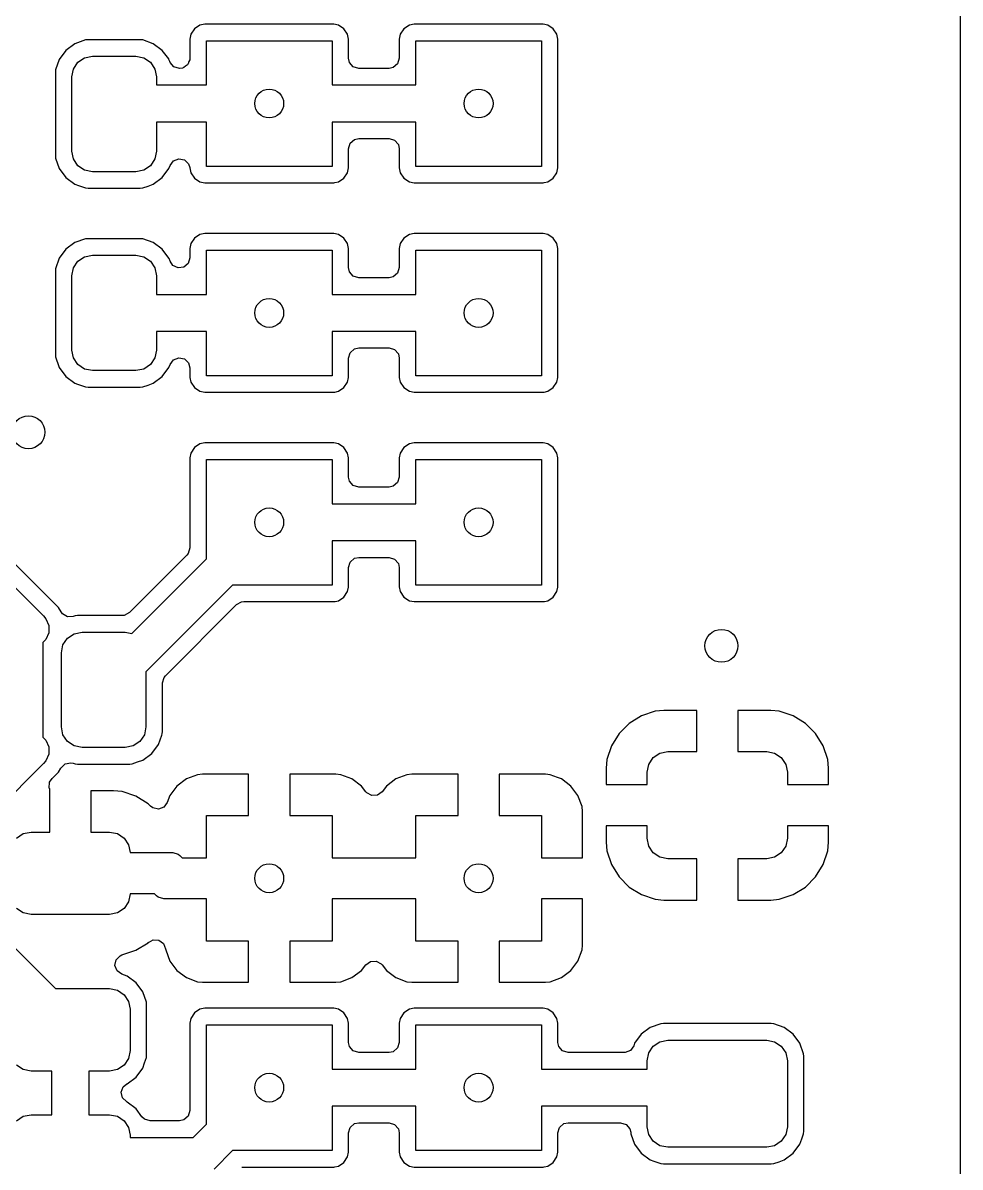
# Model space of a CAD drawing. Extents: x 0.21 to 2.59, y 0.21 to 1.79.
# Drawn here: x 2.142 to 2.59, y 0.752 to 1.299 of the extents above; entities that cross this region are included whole.
import ezdxf

# ---------------------------------------------------------------- set-up
doc = ezdxf.new("R2010")
doc.units = 0
doc.header["$MEASUREMENT"] = 0
doc.layers.add('BLACK', color=7, linetype='CONTINUOUS')

msp = doc.modelspace()

# ---------------------------------------------------------------- linework, layer by layer
at = {"layer": 'BLACK', "linetype": 'CONTINUOUS'}
for p, q in [((2.58998, 1.7851), (2.58998, 0.2149)), ((2.22431, 1.29569), (2.22256, 1.29308)), ((2.22692, 1.29744), (2.22431, 1.29569)), ((2.22922, 1.29789), (2.22692, 1.29744)), ((2.22692, 1.29744), (2.22692, 1.29744)), ((2.29078, 1.29789), (2.22922, 1.29789)), ((2.22922, 1.29789), (2.22922, 1.29789)), ((2.29308, 1.29744), (2.29078, 1.29789)), ((2.29078, 1.29789), (2.29078, 1.29789)), ((2.29569, 1.29569), (2.29308, 1.29744)), ((2.29308, 1.29744), (2.29308, 1.29744)), ((2.29744, 1.29308), (2.29569, 1.29569)), ((2.32431, 1.29569), (2.32256, 1.29308)), ((2.32692, 1.29744), (2.32431, 1.29569)), ((2.32922, 1.29789), (2.32692, 1.29744)), ((2.32692, 1.29744), (2.32692, 1.29744)), ((2.39078, 1.29789), (2.32922, 1.29789)), ((2.32922, 1.29789), (2.32922, 1.29789)), ((2.39308, 1.29744), (2.39078, 1.29789)), ((2.39078, 1.29789), (2.39078, 1.29789)), ((2.39569, 1.29569), (2.39308, 1.29744)), ((2.39308, 1.29744), (2.39308, 1.29744)), ((2.39744, 1.29308), (2.39569, 1.29569)), ((2.17226, 1.29034), (2.16721, 1.28857)), ((2.17345, 1.29045), (2.17226, 1.29034)), ((2.17226, 1.29034), (2.17226, 1.29034)), ((2.1984, 1.29045), (2.17345, 1.29045)), ((2.17345, 1.29045), (2.17345, 1.29045)), ((2.19959, 1.29034), (2.1984, 1.29045)), ((2.1984, 1.29045), (2.1984, 1.29045)), ((2.20464, 1.28857), (2.19959, 1.29034)), ((2.22256, 1.29308), (2.22211, 1.29078)), ((2.22211, 1.29078), (2.22211, 1.28163)), ((2.22256, 1.29308), (2.22256, 1.29308)), ((2.23, 1.26886), (2.23, 1.29)), ((2.23, 1.29), (2.29, 1.29)), ((2.29, 1.29), (2.29, 1.26886)), ((2.29789, 1.29078), (2.29744, 1.29308)), ((2.29744, 1.29308), (2.29744, 1.29308)), ((2.29789, 1.28163), (2.29789, 1.29078)), ((2.29789, 1.29078), (2.29789, 1.29078)), ((2.32256, 1.29308), (2.32211, 1.29078)), ((2.32211, 1.29078), (2.32211, 1.28163)), ((2.32256, 1.29308), (2.32256, 1.29308)), ((2.33, 1.26886), (2.33, 1.29)), ((2.33, 1.29), (2.39, 1.29)), ((2.39, 1.29), (2.39, 1.23)), ((2.39789, 1.29078), (2.39744, 1.29308)), ((2.39744, 1.29308), (2.39744, 1.29308)), ((2.39789, 1.22922), (2.39789, 1.29078)), ((2.39789, 1.29078), (2.39789, 1.29078)), ((2.16291, 1.2854), (2.15973, 1.2811)), ((2.16721, 1.28857), (2.16291, 1.2854)), ((2.16721, 1.28857), (2.16721, 1.28857)), ((2.20894, 1.2854), (2.20464, 1.28857)), ((2.20464, 1.28857), (2.20464, 1.28857)), ((2.21197, 1.28129), (2.20894, 1.2854)), ((2.15973, 1.2811), (2.15797, 1.27605)), ((2.15973, 1.2811), (2.15973, 1.2811)), ((2.1665, 1.27648), (2.16863, 1.27968)), ((2.16863, 1.27968), (2.17182, 1.28181)), ((2.17182, 1.28181), (2.17559, 1.28256)), ((2.17559, 1.28256), (2.19626, 1.28256)), ((2.19626, 1.28256), (2.20003, 1.28181)), ((2.20003, 1.28181), (2.20322, 1.27968)), ((2.20322, 1.27968), (2.20535, 1.27648)), ((2.21212, 1.2811), (2.21197, 1.28129)), ((2.21249, 1.28002), (2.21212, 1.2811)), ((2.21212, 1.2811), (2.21212, 1.2811)), ((2.21266, 1.27961), (2.21249, 1.28002)), ((2.21446, 1.27753), (2.21266, 1.27961)), ((2.22106, 1.27876), (2.22091, 1.27844)), ((2.22133, 1.27899), (2.22106, 1.27876)), ((2.22162, 1.27999), (2.22133, 1.27899)), ((2.22206, 1.28094), (2.22162, 1.27999)), ((2.22211, 1.28163), (2.22201, 1.28129)), ((2.22201, 1.28129), (2.22206, 1.28094)), ((2.29833, 1.27961), (2.29789, 1.28163)), ((2.30014, 1.27753), (2.29833, 1.27961)), ((2.32133, 1.27899), (2.31925, 1.27719)), ((2.32211, 1.28163), (2.32133, 1.27899)), ((2.15797, 1.27605), (2.15785, 1.27485)), ((2.15785, 1.27485), (2.15785, 1.23515)), ((2.15797, 1.27605), (2.15797, 1.27605)), ((2.16575, 1.27272), (2.1665, 1.27648)), ((2.20535, 1.27648), (2.2061, 1.27272)), ((2.2171, 1.27675), (2.21446, 1.27753)), ((2.21722, 1.27675), (2.2171, 1.27675)), ((2.2186, 1.27695), (2.21722, 1.27675)), ((2.21884, 1.2771), (2.2186, 1.27695)), ((2.21925, 1.27719), (2.21884, 1.2771)), ((2.22004, 1.27787), (2.21925, 1.27719)), ((2.22091, 1.27844), (2.22004, 1.27787)), ((2.30278, 1.27675), (2.30014, 1.27753)), ((2.31722, 1.27675), (2.30278, 1.27675)), ((2.31925, 1.27719), (2.31722, 1.27675)), ((2.16575, 1.23728), (2.16575, 1.27272)), ((2.2061, 1.27272), (2.2061, 1.26886)), ((2.2061, 1.26886), (2.23, 1.26886)), ((2.29, 1.26886), (2.33, 1.26886)), ((2.23, 1.25114), (2.2061, 1.25114)), ((2.2061, 1.25114), (2.2061, 1.23728)), ((2.23, 1.23), (2.23, 1.25114)), ((2.33, 1.25114), (2.29, 1.25114)), ((2.29, 1.25114), (2.29, 1.23)), ((2.33, 1.23), (2.33, 1.25114)), ((2.29789, 1.23837), (2.29867, 1.24101)), ((2.29867, 1.24101), (2.30075, 1.24281)), ((2.30075, 1.24281), (2.30278, 1.24325)), ((2.30278, 1.24325), (2.31722, 1.24325)), ((2.31722, 1.24325), (2.31986, 1.24247)), ((2.31986, 1.24247), (2.32167, 1.24039)), ((2.15785, 1.23515), (2.15797, 1.23395)), ((2.1665, 1.23352), (2.16575, 1.23728)), ((2.2061, 1.23728), (2.20535, 1.23352)), ((2.29789, 1.22922), (2.29789, 1.23837)), ((2.32167, 1.24039), (2.32211, 1.23837)), ((2.32211, 1.23837), (2.32211, 1.22922)), ((2.15797, 1.23395), (2.15797, 1.23395)), ((2.15797, 1.23395), (2.15973, 1.2289)), ((2.16863, 1.23032), (2.1665, 1.23352)), ((2.17182, 1.22819), (2.16863, 1.23032)), ((2.20322, 1.23032), (2.20003, 1.22819)), ((2.20535, 1.23352), (2.20322, 1.23032)), ((2.21212, 1.2289), (2.21264, 1.23039)), ((2.21264, 1.23039), (2.21424, 1.23262)), ((2.21424, 1.23262), (2.2168, 1.23364)), ((2.2168, 1.23364), (2.2195, 1.23311)), ((2.2195, 1.23311), (2.22148, 1.2312)), ((2.22148, 1.2312), (2.22204, 1.22945)), ((2.29, 1.23), (2.23, 1.23)), ((2.39, 1.23), (2.33, 1.23)), ((2.15973, 1.2289), (2.15973, 1.2289)), ((2.15973, 1.2289), (2.16291, 1.2246)), ((2.16291, 1.2246), (2.16721, 1.22143)), ((2.17559, 1.22744), (2.17182, 1.22819)), ((2.19626, 1.22744), (2.17559, 1.22744)), ((2.20003, 1.22819), (2.19626, 1.22744)), ((2.20464, 1.22143), (2.20894, 1.2246)), ((2.20894, 1.2246), (2.21212, 1.2289)), ((2.22204, 1.22945), (2.22206, 1.22946)), ((2.22206, 1.22946), (2.2221, 1.22928)), ((2.2221, 1.22928), (2.2221, 1.22925)), ((2.2221, 1.22925), (2.22211, 1.22922)), ((2.22211, 1.22922), (2.22256, 1.22692)), ((2.22256, 1.22692), (2.22256, 1.22692)), ((2.22256, 1.22692), (2.22431, 1.22431)), ((2.22431, 1.22431), (2.22692, 1.22256)), ((2.29308, 1.22256), (2.29569, 1.22431)), ((2.29569, 1.22431), (2.29744, 1.22692)), ((2.29744, 1.22692), (2.29789, 1.22922)), ((2.29744, 1.22692), (2.29744, 1.22692)), ((2.29744, 1.22692), (2.29744, 1.22692)), ((2.29789, 1.22922), (2.29789, 1.22922)), ((2.32211, 1.22922), (2.32256, 1.22692)), ((2.32256, 1.22692), (2.32256, 1.22692)), ((2.32256, 1.22692), (2.32431, 1.22431)), ((2.32431, 1.22431), (2.32692, 1.22256)), ((2.39308, 1.22256), (2.39569, 1.22431)), ((2.39569, 1.22431), (2.39744, 1.22692)), ((2.39744, 1.22692), (2.39789, 1.22922)), ((2.39744, 1.22692), (2.39744, 1.22692)), ((2.39744, 1.22692), (2.39744, 1.22692)), ((2.39789, 1.22922), (2.39789, 1.22922)), ((2.16721, 1.22143), (2.16889, 1.22084)), ((2.16889, 1.22084), (2.17226, 1.21966)), ((2.17226, 1.21966), (2.17345, 1.21955)), ((2.17345, 1.21955), (2.17345, 1.21955)), ((2.17345, 1.21955), (2.1984, 1.21955)), ((2.1984, 1.21955), (2.19959, 1.21966)), ((2.19959, 1.21966), (2.20212, 1.22054)), ((2.19959, 1.21966), (2.19959, 1.21966)), ((2.20212, 1.22054), (2.20464, 1.22143)), ((2.22692, 1.22256), (2.22692, 1.22256)), ((2.22692, 1.22256), (2.22922, 1.22211)), ((2.22922, 1.22211), (2.22922, 1.22211)), ((2.22922, 1.22211), (2.22922, 1.22211)), ((2.22922, 1.22211), (2.29078, 1.22211)), ((2.29078, 1.22211), (2.29136, 1.22222)), ((2.29078, 1.22211), (2.29078, 1.22211)), ((2.29136, 1.22222), (2.29308, 1.22256)), ((2.29308, 1.22256), (2.29308, 1.22256)), ((2.29308, 1.22256), (2.29308, 1.22256)), ((2.32692, 1.22256), (2.32692, 1.22256)), ((2.32692, 1.22256), (2.32922, 1.22211)), ((2.32922, 1.22211), (2.32922, 1.22211)), ((2.32922, 1.22211), (2.32922, 1.22211)), ((2.32922, 1.22211), (2.39078, 1.22211)), ((2.39078, 1.22211), (2.39136, 1.22222)), ((2.39078, 1.22211), (2.39078, 1.22211)), ((2.39136, 1.22222), (2.39308, 1.22256)), ((2.39308, 1.22256), (2.39308, 1.22256)), ((2.39308, 1.22256), (2.39308, 1.22256)), ((2.22692, 1.19744), (2.22431, 1.19569)), ((2.22922, 1.19789), (2.22692, 1.19744)), ((2.22692, 1.19744), (2.22692, 1.19744)), ((2.29078, 1.19789), (2.22922, 1.19789)), ((2.22922, 1.19789), (2.22922, 1.19789)), ((2.29308, 1.19744), (2.29078, 1.19789)), ((2.29078, 1.19789), (2.29078, 1.19789)), ((2.29569, 1.19569), (2.29308, 1.19744)), ((2.29308, 1.19744), (2.29308, 1.19744)), ((2.32692, 1.19744), (2.32431, 1.19569)), ((2.32922, 1.19789), (2.32692, 1.19744)), ((2.32692, 1.19744), (2.32692, 1.19744)), ((2.39078, 1.19789), (2.32922, 1.19789)), ((2.32922, 1.19789), (2.32922, 1.19789)), ((2.39308, 1.19744), (2.39078, 1.19789)), ((2.39078, 1.19789), (2.39078, 1.19789)), ((2.39569, 1.19569), (2.39308, 1.19744)), ((2.39308, 1.19744), (2.39308, 1.19744)), ((2.16721, 1.19357), (2.16291, 1.1904)), ((2.17226, 1.19534), (2.16721, 1.19357)), ((2.16721, 1.19357), (2.16721, 1.19357)), ((2.17345, 1.19545), (2.17226, 1.19534)), ((2.17226, 1.19534), (2.17226, 1.19534)), ((2.1984, 1.19545), (2.17345, 1.19545)), ((2.17345, 1.19545), (2.17345, 1.19545)), ((2.19959, 1.19534), (2.1984, 1.19545)), ((2.1984, 1.19545), (2.1984, 1.19545)), ((2.20464, 1.19357), (2.19959, 1.19534)), ((2.20894, 1.1904), (2.20464, 1.19357)), ((2.20464, 1.19357), (2.20464, 1.19357)), ((2.22256, 1.19308), (2.22211, 1.19078)), ((2.22431, 1.19569), (2.22256, 1.19308)), ((2.22256, 1.19308), (2.22256, 1.19308)), ((2.29744, 1.19308), (2.29569, 1.19569)), ((2.29789, 1.19078), (2.29744, 1.19308)), ((2.29744, 1.19308), (2.29744, 1.19308)), ((2.32256, 1.19308), (2.32211, 1.19078)), ((2.32431, 1.19569), (2.32256, 1.19308)), ((2.32256, 1.19308), (2.32256, 1.19308)), ((2.39744, 1.19308), (2.39569, 1.19569)), ((2.39789, 1.19078), (2.39744, 1.19308)), ((2.39744, 1.19308), (2.39744, 1.19308)), ((2.15973, 1.1861), (2.15797, 1.18105)), ((2.16291, 1.1904), (2.15973, 1.1861)), ((2.15973, 1.1861), (2.15973, 1.1861)), ((2.16863, 1.18468), (2.17182, 1.18681)), ((2.17182, 1.18681), (2.17559, 1.18756)), ((2.17559, 1.18756), (2.19626, 1.18756)), ((2.19626, 1.18756), (2.20003, 1.18681)), ((2.20003, 1.18681), (2.20322, 1.18468)), ((2.21212, 1.1861), (2.20894, 1.1904)), ((2.21217, 1.18594), (2.21212, 1.1861)), ((2.21262, 1.18467), (2.21217, 1.18594)), ((2.22211, 1.18629), (2.22133, 1.18365)), ((2.22211, 1.19078), (2.22211, 1.18629)), ((2.23, 1.16886), (2.23, 1.19)), ((2.23, 1.19), (2.29, 1.19)), ((2.29, 1.19), (2.29, 1.16886)), ((2.29789, 1.18163), (2.29789, 1.19078)), ((2.29789, 1.19078), (2.29789, 1.19078)), ((2.32211, 1.19078), (2.32211, 1.18163)), ((2.33, 1.16886), (2.33, 1.19)), ((2.33, 1.19), (2.39, 1.19)), ((2.39, 1.19), (2.39, 1.13)), ((2.39789, 1.12922), (2.39789, 1.19078)), ((2.39789, 1.19078), (2.39789, 1.19078)), ((2.15797, 1.18105), (2.15785, 1.17985)), ((2.15797, 1.18105), (2.15797, 1.18105)), ((2.16575, 1.17772), (2.1665, 1.18148)), ((2.1665, 1.18148), (2.16863, 1.18468)), ((2.20322, 1.18468), (2.20535, 1.18148)), ((2.20535, 1.18148), (2.2061, 1.17772)), ((2.21403, 1.1826), (2.21262, 1.18467)), ((2.21653, 1.18145), (2.21403, 1.1826)), ((2.21925, 1.18184), (2.21653, 1.18145)), ((2.22133, 1.18365), (2.21925, 1.18184)), ((2.29833, 1.17961), (2.29789, 1.18163)), ((2.32211, 1.18163), (2.32133, 1.17899)), ((2.15785, 1.17985), (2.15785, 1.14015)), ((2.16575, 1.14228), (2.16575, 1.17772)), ((2.2061, 1.17772), (2.2061, 1.16886)), ((2.30014, 1.17753), (2.29833, 1.17961)), ((2.30278, 1.17675), (2.30014, 1.17753)), ((2.31722, 1.17675), (2.30278, 1.17675)), ((2.31925, 1.17719), (2.31722, 1.17675)), ((2.32133, 1.17899), (2.31925, 1.17719)), ((2.2061, 1.16886), (2.23, 1.16886)), ((2.29, 1.16886), (2.33, 1.16886)), ((2.23, 1.15114), (2.2061, 1.15114)), ((2.2061, 1.15114), (2.2061, 1.14228)), ((2.23, 1.13), (2.23, 1.15114)), ((2.33, 1.15114), (2.29, 1.15114)), ((2.29, 1.15114), (2.29, 1.13)), ((2.33, 1.13), (2.33, 1.15114)), ((2.1665, 1.13852), (2.16575, 1.14228)), ((2.2061, 1.14228), (2.20535, 1.13852)), ((2.29867, 1.14101), (2.30075, 1.14281)), ((2.30075, 1.14281), (2.30278, 1.14325)), ((2.30278, 1.14325), (2.31722, 1.14325)), ((2.31722, 1.14325), (2.31986, 1.14247)), ((2.31986, 1.14247), (2.32167, 1.14039)), ((2.15785, 1.14015), (2.15797, 1.13895)), ((2.15797, 1.13895), (2.15797, 1.13895)), ((2.15797, 1.13895), (2.15955, 1.13441)), ((2.16863, 1.13532), (2.1665, 1.13852)), ((2.20535, 1.13852), (2.20322, 1.13532)), ((2.21262, 1.13533), (2.21422, 1.13756)), ((2.21422, 1.13756), (2.21678, 1.13858)), ((2.21678, 1.13858), (2.21948, 1.13805)), ((2.21948, 1.13805), (2.22146, 1.13614)), ((2.29789, 1.13837), (2.29867, 1.14101)), ((2.29789, 1.12922), (2.29789, 1.13837)), ((2.32167, 1.14039), (2.32211, 1.13837)), ((2.32211, 1.13837), (2.32211, 1.12922)), ((2.15955, 1.13441), (2.15973, 1.1339)), ((2.15973, 1.1339), (2.16291, 1.1296)), ((2.17182, 1.13319), (2.16863, 1.13532)), ((2.17559, 1.13244), (2.17182, 1.13319)), ((2.19626, 1.13244), (2.17559, 1.13244)), ((2.20003, 1.13319), (2.19626, 1.13244)), ((2.20322, 1.13532), (2.20003, 1.13319)), ((2.20894, 1.1296), (2.21212, 1.1339)), ((2.21212, 1.1339), (2.21262, 1.13533)), ((2.22146, 1.13614), (2.22211, 1.13371)), ((2.22211, 1.13371), (2.22211, 1.12922)), ((2.16291, 1.1296), (2.16721, 1.12643)), ((2.16721, 1.12643), (2.16844, 1.12599)), ((2.16844, 1.12599), (2.17226, 1.12466)), ((2.20212, 1.12554), (2.20464, 1.12643)), ((2.20464, 1.12643), (2.20894, 1.1296)), ((2.22211, 1.12922), (2.22256, 1.12692)), ((2.22256, 1.12692), (2.22256, 1.12692)), ((2.22256, 1.12692), (2.22431, 1.12431)), ((2.29, 1.13), (2.23, 1.13)), ((2.29569, 1.12431), (2.29744, 1.12692)), ((2.29744, 1.12692), (2.29789, 1.12922)), ((2.29744, 1.12692), (2.29744, 1.12692)), ((2.29744, 1.12692), (2.29744, 1.12692)), ((2.29789, 1.12922), (2.29789, 1.12922)), ((2.32211, 1.12922), (2.32256, 1.12692)), ((2.32256, 1.12692), (2.32256, 1.12692)), ((2.32256, 1.12692), (2.32431, 1.12431)), ((2.39, 1.13), (2.33, 1.13)), ((2.39569, 1.12431), (2.39744, 1.12692)), ((2.39744, 1.12692), (2.39789, 1.12922)), ((2.39744, 1.12692), (2.39744, 1.12692)), ((2.39744, 1.12692), (2.39744, 1.12692)), ((2.39789, 1.12922), (2.39789, 1.12922)), ((2.17226, 1.12466), (2.17345, 1.12455)), ((2.17345, 1.12455), (2.17345, 1.12455)), ((2.17345, 1.12455), (2.1984, 1.12455)), ((2.1984, 1.12455), (2.19959, 1.12466)), ((2.19959, 1.12466), (2.20212, 1.12554)), ((2.19959, 1.12466), (2.19959, 1.12466)), ((2.22431, 1.12431), (2.22692, 1.12256)), ((2.22692, 1.12256), (2.22692, 1.12256)), ((2.22692, 1.12256), (2.22922, 1.12211)), ((2.22922, 1.12211), (2.22922, 1.12211)), ((2.22922, 1.12211), (2.22922, 1.12211)), ((2.22922, 1.12211), (2.29078, 1.12211)), ((2.29078, 1.12211), (2.29136, 1.12222)), ((2.29078, 1.12211), (2.29078, 1.12211)), ((2.29136, 1.12222), (2.29308, 1.12256)), ((2.29308, 1.12256), (2.29569, 1.12431)), ((2.29308, 1.12256), (2.29308, 1.12256)), ((2.29308, 1.12256), (2.29308, 1.12256)), ((2.32431, 1.12431), (2.32692, 1.12256)), ((2.32692, 1.12256), (2.32692, 1.12256)), ((2.32692, 1.12256), (2.32922, 1.12211)), ((2.32922, 1.12211), (2.32922, 1.12211)), ((2.32922, 1.12211), (2.32922, 1.12211)), ((2.32922, 1.12211), (2.39078, 1.12211)), ((2.39078, 1.12211), (2.39136, 1.12222)), ((2.39078, 1.12211), (2.39078, 1.12211)), ((2.39136, 1.12222), (2.39308, 1.12256)), ((2.39308, 1.12256), (2.39569, 1.12431)), ((2.39308, 1.12256), (2.39308, 1.12256)), ((2.39308, 1.12256), (2.39308, 1.12256)), ((2.22256, 1.09308), (2.22211, 1.09078)), ((2.22431, 1.09569), (2.22256, 1.09308)), ((2.22256, 1.09308), (2.22256, 1.09308)), ((2.22692, 1.09744), (2.22431, 1.09569)), ((2.22922, 1.09789), (2.22692, 1.09744)), ((2.22692, 1.09744), (2.22692, 1.09744)), ((2.29078, 1.09789), (2.22922, 1.09789)), ((2.22922, 1.09789), (2.22922, 1.09789)), ((2.29308, 1.09744), (2.29078, 1.09789)), ((2.29078, 1.09789), (2.29078, 1.09789)), ((2.29569, 1.09569), (2.29308, 1.09744)), ((2.29308, 1.09744), (2.29308, 1.09744)), ((2.29744, 1.09308), (2.29569, 1.09569)), ((2.29789, 1.09078), (2.29744, 1.09308)), ((2.29744, 1.09308), (2.29744, 1.09308)), ((2.32256, 1.09308), (2.32211, 1.09078)), ((2.32431, 1.09569), (2.32256, 1.09308)), ((2.32256, 1.09308), (2.32256, 1.09308)), ((2.32692, 1.09744), (2.32431, 1.09569)), ((2.32922, 1.09789), (2.32692, 1.09744)), ((2.32692, 1.09744), (2.32692, 1.09744)), ((2.39078, 1.09789), (2.32922, 1.09789)), ((2.32922, 1.09789), (2.32922, 1.09789)), ((2.39308, 1.09744), (2.39078, 1.09789)), ((2.39078, 1.09789), (2.39078, 1.09789)), ((2.39569, 1.09569), (2.39308, 1.09744)), ((2.39308, 1.09744), (2.39308, 1.09744)), ((2.39744, 1.09308), (2.39569, 1.09569)), ((2.39789, 1.09078), (2.39744, 1.09308)), ((2.39744, 1.09308), (2.39744, 1.09308)), ((2.22211, 1.09078), (2.22211, 1.04782)), ((2.23, 1.04253), (2.23, 1.09)), ((2.23, 1.09), (2.29, 1.09)), ((2.29, 1.09), (2.29, 1.06886)), ((2.29789, 1.08163), (2.29789, 1.09078)), ((2.29789, 1.09078), (2.29789, 1.09078)), ((2.32211, 1.09078), (2.32211, 1.08163)), ((2.33, 1.06886), (2.33, 1.09)), ((2.33, 1.09), (2.39, 1.09)), ((2.39, 1.09), (2.39, 1.03)), ((2.39789, 1.02922), (2.39789, 1.09078)), ((2.39789, 1.09078), (2.39789, 1.09078)), ((2.39789, 1.09078), (2.39789, 1.09078)), ((2.29833, 1.07961), (2.29789, 1.08163)), ((2.30014, 1.07753), (2.29833, 1.07961)), ((2.30278, 1.07675), (2.30014, 1.07753)), ((2.31722, 1.07675), (2.30278, 1.07675)), ((2.31925, 1.07719), (2.31722, 1.07675)), ((2.32133, 1.07899), (2.31925, 1.07719)), ((2.32211, 1.08163), (2.32133, 1.07899)), ((2.29, 1.06886), (2.33, 1.06886)), ((2.33, 1.05114), (2.29, 1.05114)), ((2.29, 1.05114), (2.29, 1.03)), ((2.33, 1.03), (2.33, 1.05114)), ((2.22068, 1.04437), (2.19319, 1.01688)), ((2.22133, 1.04518), (2.22068, 1.04437)), ((2.22211, 1.04782), (2.22133, 1.04518)), ((2.15939, 1.01928), (2.13869, 1.03998)), ((2.19441, 1.00693), (2.23, 1.04253)), ((2.29789, 1.03837), (2.29867, 1.04101)), ((2.29789, 1.02922), (2.29789, 1.03837)), ((2.29867, 1.04101), (2.30075, 1.04281)), ((2.30075, 1.04281), (2.30278, 1.04325)), ((2.30278, 1.04325), (2.31722, 1.04325)), ((2.31722, 1.04325), (2.31986, 1.04247)), ((2.31986, 1.04247), (2.32167, 1.04039)), ((2.32167, 1.04039), (2.32211, 1.03837)), ((2.32211, 1.03837), (2.32211, 1.02922)), ((2.13467, 1.03284), (2.15225, 1.01526)), ((2.24253, 1.03), (2.2011, 0.98857)), ((2.29, 1.03), (2.24253, 1.03)), ((2.29744, 1.02692), (2.29785, 1.02901)), ((2.29785, 1.02901), (2.29789, 1.02922)), ((2.32211, 1.02922), (2.32256, 1.02692)), ((2.39, 1.03), (2.33, 1.03)), ((2.39744, 1.02692), (2.39785, 1.02901)), ((2.39785, 1.02901), (2.39789, 1.02922)), ((2.24437, 1.02068), (2.24678, 1.02199)), ((2.24678, 1.02199), (2.24782, 1.02211)), ((2.24782, 1.02211), (2.29078, 1.02211)), ((2.29078, 1.02211), (2.29151, 1.02225)), ((2.29078, 1.02211), (2.29078, 1.02211)), ((2.29151, 1.02225), (2.29308, 1.02256)), ((2.29308, 1.02256), (2.29569, 1.02431)), ((2.29308, 1.02256), (2.29308, 1.02256)), ((2.29308, 1.02256), (2.29308, 1.02256)), ((2.29569, 1.02431), (2.29744, 1.02692)), ((2.29744, 1.02692), (2.29744, 1.02692)), ((2.29744, 1.02692), (2.29744, 1.02692)), ((2.32256, 1.02692), (2.32256, 1.02692)), ((2.32256, 1.02692), (2.32431, 1.02431)), ((2.32431, 1.02431), (2.32692, 1.02256)), ((2.32692, 1.02256), (2.32692, 1.02256)), ((2.32692, 1.02256), (2.32922, 1.02211)), ((2.32922, 1.02211), (2.32922, 1.02211)), ((2.32922, 1.02211), (2.32922, 1.02211)), ((2.32922, 1.02211), (2.39078, 1.02211)), ((2.39078, 1.02211), (2.39151, 1.02225)), ((2.39078, 1.02211), (2.39078, 1.02211)), ((2.39151, 1.02225), (2.39308, 1.02256)), ((2.39308, 1.02256), (2.39569, 1.02431)), ((2.39308, 1.02256), (2.39308, 1.02256)), ((2.39308, 1.02256), (2.39308, 1.02256)), ((2.39569, 1.02431), (2.39744, 1.02692)), ((2.39744, 1.02692), (2.39744, 1.02692)), ((2.39744, 1.02692), (2.39744, 1.02692)), ((2.16058, 1.01722), (2.15939, 1.01928)), ((2.16129, 1.01628), (2.16058, 1.01722)), ((2.19319, 1.01688), (2.19078, 1.01556)), ((2.21043, 0.98674), (2.24437, 1.02068)), ((2.15225, 1.01526), (2.15335, 1.01392)), ((2.15335, 1.01392), (2.15467, 1.01073)), ((2.16368, 1.01491), (2.16129, 1.01628)), ((2.16642, 1.01505), (2.16368, 1.01491)), ((2.16726, 1.01534), (2.16642, 1.01505)), ((2.16845, 1.01545), (2.16726, 1.01534)), ((2.16726, 1.01534), (2.16726, 1.01534)), ((2.18974, 1.01545), (2.16845, 1.01545)), ((2.19078, 1.01556), (2.18974, 1.01545)), ((2.15467, 1.00727), (2.15335, 1.00408)), ((2.15467, 1.01073), (2.15467, 1.00727)), ((2.16363, 1.00468), (2.16682, 1.00681)), ((2.16682, 1.00681), (2.17059, 1.00756)), ((2.17059, 1.00756), (2.19126, 1.00756)), ((2.19126, 1.00756), (2.19441, 1.00693)), ((2.15335, 1.00408), (2.15189, 1.00262)), ((2.15189, 1.00262), (2.15189, 0.95738)), ((2.16075, 0.99772), (2.1615, 1.00148)), ((2.1615, 1.00148), (2.16363, 1.00468)), ((2.16075, 0.96228), (2.16075, 0.99772)), ((2.2011, 0.98857), (2.2011, 0.96228)), ((2.209, 0.98328), (2.20977, 0.98592)), ((2.20977, 0.98592), (2.21043, 0.98674)), ((2.209, 0.96015), (2.209, 0.98328)), ((2.43781, 0.96759), (2.43194, 0.96397)), ((2.44437, 0.96976), (2.43781, 0.96759)), ((2.43781, 0.96759), (2.43781, 0.96759)), ((2.44841, 0.97017), (2.44437, 0.96976)), ((2.46416, 0.97017), (2.44841, 0.97017)), ((2.44841, 0.97017), (2.44841, 0.97017)), ((2.46416, 0.95049), (2.46416, 0.97017)), ((2.49959, 0.97017), (2.48384, 0.97017)), ((2.48384, 0.97017), (2.48384, 0.95049)), ((2.50363, 0.96976), (2.49959, 0.97017)), ((2.51019, 0.96759), (2.50363, 0.96976)), ((2.50363, 0.96976), (2.50363, 0.96976)), ((2.51606, 0.96397), (2.51019, 0.96759)), ((2.51019, 0.96759), (2.51019, 0.96759)), ((2.1615, 0.95852), (2.16075, 0.96228)), ((2.2011, 0.96228), (2.20035, 0.95852)), ((2.43194, 0.96397), (2.42706, 0.95908)), ((2.52094, 0.95908), (2.51606, 0.96397)), ((2.15189, 0.95738), (2.15335, 0.95592)), ((2.16363, 0.95532), (2.1615, 0.95852)), ((2.20035, 0.95852), (2.19822, 0.95532)), ((2.20712, 0.9539), (2.20868, 0.95837)), ((2.20868, 0.95837), (2.20888, 0.95895)), ((2.20888, 0.95895), (2.209, 0.96015)), ((2.20888, 0.95895), (2.20888, 0.95895)), ((2.42706, 0.95908), (2.42343, 0.95321)), ((2.52457, 0.95321), (2.52094, 0.95908)), ((2.15335, 0.95592), (2.15467, 0.95273)), ((2.15467, 0.95273), (2.15467, 0.94927)), ((2.16682, 0.95319), (2.16363, 0.95532)), ((2.17059, 0.95244), (2.16682, 0.95319)), ((2.19126, 0.95244), (2.17059, 0.95244)), ((2.19503, 0.95319), (2.19126, 0.95244)), ((2.19822, 0.95532), (2.19503, 0.95319)), ((2.20394, 0.9496), (2.20712, 0.9539)), ((2.42343, 0.95321), (2.42126, 0.94666)), ((2.42343, 0.95321), (2.42343, 0.95321)), ((2.52674, 0.94666), (2.52457, 0.95321)), ((2.52457, 0.95321), (2.52457, 0.95321)), ((2.15335, 0.94608), (2.15225, 0.94474)), ((2.15467, 0.94927), (2.15335, 0.94608)), ((2.19459, 0.94466), (2.19712, 0.94554)), ((2.19712, 0.94554), (2.19964, 0.94643)), ((2.19964, 0.94643), (2.20394, 0.9496)), ((2.42126, 0.94666), (2.42085, 0.94261)), ((2.42126, 0.94666), (2.42126, 0.94666)), ((2.44128, 0.94441), (2.44342, 0.94761)), ((2.44342, 0.94761), (2.44661, 0.94974)), ((2.44661, 0.94974), (2.45038, 0.95049)), ((2.45038, 0.95049), (2.46416, 0.95049)), ((2.48384, 0.95049), (2.49762, 0.95049)), ((2.49762, 0.95049), (2.50139, 0.94974)), ((2.50139, 0.94974), (2.50458, 0.94761)), ((2.50458, 0.94761), (2.50672, 0.94441)), ((2.52715, 0.94261), (2.52674, 0.94666)), ((2.15225, 0.94474), (2.12858, 0.92107)), ((2.15625, 0.93758), (2.15939, 0.94072)), ((2.15939, 0.94072), (2.16048, 0.94261)), ((2.16048, 0.94261), (2.16058, 0.94278)), ((2.16058, 0.94278), (2.16257, 0.94468)), ((2.16257, 0.94468), (2.16527, 0.9452)), ((2.16527, 0.9452), (2.16642, 0.94495)), ((2.16642, 0.94495), (2.16726, 0.94466)), ((2.16726, 0.94466), (2.1675, 0.94464)), ((2.1675, 0.94464), (2.16845, 0.94455)), ((2.16845, 0.94455), (2.16845, 0.94455)), ((2.16845, 0.94455), (2.1934, 0.94455)), ((2.1934, 0.94455), (2.19459, 0.94466)), ((2.19459, 0.94466), (2.19459, 0.94466)), ((2.42085, 0.94261), (2.42085, 0.93474)), ((2.44054, 0.94065), (2.44128, 0.94441)), ((2.44054, 0.93474), (2.44054, 0.94065)), ((2.50672, 0.94441), (2.50746, 0.94065)), ((2.50746, 0.94065), (2.50746, 0.93474)), ((2.52715, 0.93474), (2.52715, 0.94261)), ((2.52715, 0.94261), (2.52715, 0.94261)), ((2.15493, 0.93309), (2.15513, 0.93583)), ((2.15513, 0.93583), (2.15625, 0.93758)), ((2.22047, 0.93745), (2.21594, 0.93406)), ((2.22577, 0.93943), (2.22047, 0.93745)), ((2.22047, 0.93745), (2.22047, 0.93745)), ((2.22812, 0.93969), (2.22577, 0.93943)), ((2.22577, 0.93943), (2.22577, 0.93943)), ((2.25016, 0.93969), (2.22812, 0.93969)), ((2.25016, 0.92), (2.25016, 0.93969)), ((2.29188, 0.93969), (2.26984, 0.93969)), ((2.26984, 0.93969), (2.26984, 0.92)), ((2.29423, 0.93943), (2.29188, 0.93969)), ((2.29953, 0.93745), (2.29423, 0.93943)), ((2.29423, 0.93943), (2.29423, 0.93943)), ((2.30406, 0.93406), (2.29953, 0.93745)), ((2.29953, 0.93745), (2.29953, 0.93745)), ((2.32047, 0.93745), (2.31594, 0.93406)), ((2.32577, 0.93943), (2.32047, 0.93745)), ((2.32047, 0.93745), (2.32047, 0.93745)), ((2.32812, 0.93969), (2.32577, 0.93943)), ((2.32577, 0.93943), (2.32577, 0.93943)), ((2.35016, 0.93969), (2.32812, 0.93969)), ((2.35016, 0.92), (2.35016, 0.93969)), ((2.39188, 0.93969), (2.36984, 0.93969)), ((2.36984, 0.93969), (2.36984, 0.92)), ((2.39423, 0.93943), (2.39188, 0.93969)), ((2.39763, 0.93816), (2.39423, 0.93943)), ((2.39423, 0.93943), (2.39423, 0.93943)), ((2.39953, 0.93745), (2.39763, 0.93816)), ((2.40406, 0.93406), (2.39953, 0.93745)), ((2.39953, 0.93745), (2.39953, 0.93745)), ((2.42085, 0.93474), (2.44054, 0.93474)), ((2.50746, 0.93474), (2.52715, 0.93474)), ((2.15516, 0.93268), (2.15493, 0.93309)), ((2.15516, 0.91209), (2.15516, 0.93268)), ((2.18567, 0.93177), (2.17484, 0.93177)), ((2.17484, 0.93177), (2.17484, 0.91209)), ((2.18971, 0.93136), (2.18567, 0.93177)), ((2.19626, 0.92919), (2.18971, 0.93136)), ((2.18971, 0.93136), (2.18971, 0.93136)), ((2.20214, 0.92556), (2.19626, 0.92919)), ((2.19626, 0.92919), (2.19626, 0.92919)), ((2.21255, 0.92953), (2.2113, 0.92618)), ((2.21594, 0.93406), (2.21255, 0.92953)), ((2.21255, 0.92953), (2.21255, 0.92953)), ((2.21594, 0.93406), (2.21594, 0.93406)), ((2.30609, 0.93135), (2.30406, 0.93406)), ((2.30655, 0.93083), (2.30609, 0.93135)), ((2.30896, 0.92951), (2.30655, 0.93083)), ((2.31171, 0.9297), (2.30896, 0.92951)), ((2.31391, 0.93135), (2.31171, 0.9297)), ((2.31594, 0.93406), (2.31391, 0.93135)), ((2.40745, 0.92953), (2.40406, 0.93406)), ((2.40406, 0.93406), (2.40406, 0.93406)), ((2.40943, 0.92423), (2.40745, 0.92953)), ((2.40745, 0.92953), (2.40745, 0.92953)), ((2.20327, 0.92443), (2.20214, 0.92556)), ((2.20438, 0.9236), (2.20327, 0.92443)), ((2.20707, 0.92302), (2.20438, 0.9236)), ((2.20965, 0.92398), (2.20707, 0.92302)), ((2.2113, 0.92618), (2.20965, 0.92398)), ((2.40969, 0.92188), (2.40943, 0.92423)), ((2.40943, 0.92423), (2.40943, 0.92423)), ((2.23, 0.89984), (2.23, 0.92)), ((2.23, 0.92), (2.25016, 0.92)), ((2.26984, 0.92), (2.29, 0.92)), ((2.29, 0.92), (2.29, 0.89984)), ((2.33, 0.89984), (2.33, 0.92)), ((2.33, 0.92), (2.35016, 0.92)), ((2.36984, 0.92), (2.39, 0.92)), ((2.39, 0.92), (2.39, 0.89984)), ((2.40969, 0.90718), (2.40969, 0.92188)), ((2.40969, 0.92188), (2.40969, 0.92188)), ((2.44054, 0.91506), (2.42085, 0.91506)), ((2.42085, 0.91506), (2.42085, 0.90718)), ((2.44054, 0.90915), (2.44054, 0.91506)), ((2.52715, 0.91506), (2.50746, 0.91506)), ((2.50746, 0.91506), (2.50746, 0.90915)), ((2.52715, 0.90718), (2.52715, 0.91506)), ((2.13934, 0.9092), (2.14253, 0.91134)), ((2.14253, 0.91134), (2.1463, 0.91209)), ((2.1463, 0.91209), (2.15516, 0.91209)), ((2.17484, 0.91209), (2.1837, 0.91209)), ((2.1837, 0.91209), (2.18747, 0.91134)), ((2.18747, 0.91134), (2.19066, 0.9092)), ((2.19066, 0.9092), (2.19279, 0.90601)), ((2.40969, 0.89984), (2.40969, 0.90718)), ((2.42085, 0.90718), (2.42126, 0.90314)), ((2.44128, 0.90538), (2.44054, 0.90915)), ((2.50746, 0.90915), (2.50672, 0.90538)), ((2.52674, 0.90314), (2.52715, 0.90718)), ((2.52715, 0.90718), (2.52715, 0.90718)), ((2.19279, 0.90601), (2.19354, 0.90224)), ((2.19354, 0.90224), (2.21392, 0.90224)), ((2.21392, 0.90224), (2.21656, 0.90147)), ((2.42126, 0.90314), (2.42343, 0.89659)), ((2.44342, 0.90219), (2.44128, 0.90538)), ((2.44661, 0.90006), (2.44342, 0.90219)), ((2.50458, 0.90219), (2.50139, 0.90006)), ((2.50672, 0.90538), (2.50458, 0.90219)), ((2.52457, 0.89659), (2.52674, 0.90314)), ((2.52674, 0.90314), (2.52674, 0.90314)), ((2.21656, 0.90147), (2.21737, 0.90081)), ((2.21737, 0.90081), (2.21835, 0.89984)), ((2.21835, 0.89984), (2.23, 0.89984)), ((2.29, 0.89984), (2.33, 0.89984)), ((2.39, 0.89984), (2.40969, 0.89984)), ((2.42343, 0.89659), (2.42343, 0.89659)), ((2.42343, 0.89659), (2.42706, 0.89071)), ((2.45038, 0.89931), (2.44661, 0.90006)), ((2.46416, 0.89931), (2.45038, 0.89931)), ((2.46416, 0.87962), (2.46416, 0.89931)), ((2.49762, 0.89931), (2.48384, 0.89931)), ((2.48384, 0.89931), (2.48384, 0.87962)), ((2.50139, 0.90006), (2.49762, 0.89931)), ((2.52094, 0.89071), (2.52457, 0.89659)), ((2.52457, 0.89659), (2.52457, 0.89659)), ((2.42706, 0.89071), (2.43194, 0.88583)), ((2.43194, 0.88583), (2.43781, 0.88221)), ((2.51019, 0.88221), (2.51606, 0.88583)), ((2.51606, 0.88583), (2.52094, 0.89071)), ((2.19354, 0.88256), (2.19279, 0.87879)), ((2.2052, 0.88256), (2.19354, 0.88256)), ((2.20617, 0.88159), (2.2052, 0.88256)), ((2.20698, 0.88093), (2.20617, 0.88159)), ((2.20962, 0.88016), (2.20698, 0.88093)), ((2.23, 0.88016), (2.20962, 0.88016)), ((2.23, 0.86), (2.23, 0.88016)), ((2.29, 0.88016), (2.29, 0.86)), ((2.33, 0.88016), (2.29, 0.88016)), ((2.33, 0.86), (2.33, 0.88016)), ((2.40969, 0.88016), (2.39, 0.88016)), ((2.39, 0.88016), (2.39, 0.86)), ((2.40969, 0.85812), (2.40969, 0.88016)), ((2.43781, 0.88221), (2.43781, 0.88221)), ((2.43781, 0.88221), (2.44437, 0.88004)), ((2.44437, 0.88004), (2.44437, 0.88004)), ((2.44437, 0.88004), (2.44841, 0.87962)), ((2.49959, 0.87962), (2.50363, 0.88004)), ((2.50363, 0.88004), (2.51019, 0.88221)), ((2.51019, 0.88221), (2.51019, 0.88221)), ((2.14253, 0.87347), (2.13934, 0.8756)), ((2.19066, 0.8756), (2.18747, 0.87347)), ((2.19279, 0.87879), (2.19066, 0.8756)), ((2.44841, 0.87962), (2.46416, 0.87962)), ((2.46416, 0.87962), (2.46416, 0.87962)), ((2.48384, 0.87962), (2.49959, 0.87962)), ((2.49959, 0.87962), (2.49959, 0.87962)), ((2.1463, 0.87272), (2.14253, 0.87347)), ((2.1837, 0.87272), (2.1463, 0.87272)), ((2.18747, 0.87347), (2.1837, 0.87272)), ((2.12858, 0.86654), (2.15784, 0.83728)), ((2.19626, 0.85562), (2.20214, 0.85924)), ((2.20214, 0.85924), (2.2022, 0.8593)), ((2.2022, 0.8593), (2.20225, 0.85932)), ((2.20225, 0.85932), (2.20236, 0.85942)), ((2.20236, 0.85942), (2.20238, 0.8594)), ((2.20238, 0.8594), (2.20461, 0.86062)), ((2.20461, 0.86062), (2.20735, 0.86042)), ((2.20735, 0.86042), (2.20956, 0.85877)), ((2.20956, 0.85877), (2.2105, 0.85637)), ((2.25016, 0.86), (2.23, 0.86)), ((2.25016, 0.84031), (2.25016, 0.86)), ((2.29, 0.86), (2.26984, 0.86)), ((2.26984, 0.86), (2.26984, 0.84031)), ((2.35016, 0.86), (2.33, 0.86)), ((2.35016, 0.84031), (2.35016, 0.86)), ((2.39, 0.86), (2.36984, 0.86)), ((2.36984, 0.86), (2.36984, 0.84031)), ((2.40943, 0.85577), (2.40969, 0.85812)), ((2.40969, 0.85812), (2.40969, 0.85812)), ((2.18685, 0.85104), (2.18875, 0.85302)), ((2.18875, 0.85302), (2.18964, 0.85342)), ((2.18964, 0.85342), (2.19626, 0.85562)), ((2.19626, 0.85562), (2.19626, 0.85562)), ((2.2105, 0.85637), (2.21057, 0.85577)), ((2.21057, 0.85577), (2.21057, 0.85577)), ((2.21057, 0.85577), (2.21255, 0.85047)), ((2.40745, 0.85047), (2.40943, 0.85577)), ((2.40943, 0.85577), (2.40943, 0.85577)), ((2.18632, 0.84834), (2.18685, 0.85104)), ((2.18733, 0.84578), (2.18632, 0.84834)), ((2.21255, 0.85047), (2.21255, 0.85047)), ((2.21255, 0.85047), (2.21594, 0.84594)), ((2.30406, 0.84594), (2.30609, 0.84865)), ((2.30609, 0.84865), (2.30829, 0.8503)), ((2.30829, 0.8503), (2.31104, 0.85049)), ((2.31104, 0.85049), (2.31345, 0.84917)), ((2.31345, 0.84917), (2.31391, 0.84865)), ((2.31391, 0.84865), (2.31594, 0.84594)), ((2.40406, 0.84594), (2.40745, 0.85047)), ((2.40745, 0.85047), (2.40745, 0.85047)), ((2.18957, 0.84418), (2.18733, 0.84578)), ((2.19208, 0.8433), (2.18957, 0.84418)), ((2.19638, 0.84012), (2.19208, 0.8433)), ((2.19208, 0.8433), (2.19208, 0.8433)), ((2.21594, 0.84594), (2.21594, 0.84594)), ((2.21594, 0.84594), (2.22047, 0.84255)), ((2.22047, 0.84255), (2.22047, 0.84255)), ((2.22047, 0.84255), (2.22577, 0.84057)), ((2.29423, 0.84057), (2.29953, 0.84255)), ((2.29953, 0.84255), (2.30406, 0.84594)), ((2.29953, 0.84255), (2.29953, 0.84255)), ((2.31594, 0.84594), (2.32047, 0.84255)), ((2.32047, 0.84255), (2.32047, 0.84255)), ((2.32047, 0.84255), (2.32577, 0.84057)), ((2.39423, 0.84057), (2.39953, 0.84255)), ((2.39953, 0.84255), (2.40406, 0.84594)), ((2.39953, 0.84255), (2.39953, 0.84255)), ((2.40406, 0.84594), (2.40406, 0.84594)), ((2.15784, 0.83728), (2.1837, 0.83728)), ((2.1837, 0.83728), (2.18747, 0.83653)), ((2.18747, 0.83653), (2.19066, 0.8344)), ((2.19956, 0.83582), (2.19638, 0.84012)), ((2.22577, 0.84057), (2.22577, 0.84057)), ((2.22577, 0.84057), (2.22812, 0.84031)), ((2.22812, 0.84031), (2.22812, 0.84031)), ((2.22812, 0.84031), (2.25016, 0.84031)), ((2.26984, 0.84031), (2.29188, 0.84031)), ((2.29188, 0.84031), (2.29423, 0.84057)), ((2.29188, 0.84031), (2.29188, 0.84031)), ((2.29423, 0.84057), (2.29423, 0.84057)), ((2.32577, 0.84057), (2.32577, 0.84057)), ((2.32577, 0.84057), (2.32812, 0.84031)), ((2.32812, 0.84031), (2.32812, 0.84031)), ((2.32812, 0.84031), (2.35016, 0.84031)), ((2.36984, 0.84031), (2.39188, 0.84031)), ((2.39188, 0.84031), (2.39423, 0.84057)), ((2.39188, 0.84031), (2.39188, 0.84031)), ((2.39423, 0.84057), (2.39423, 0.84057)), ((2.19066, 0.8344), (2.19279, 0.83121)), ((2.19279, 0.83121), (2.19354, 0.82744)), ((2.20132, 0.83078), (2.19956, 0.83582)), ((2.19956, 0.83582), (2.19956, 0.83582)), ((2.20144, 0.82958), (2.20132, 0.83078)), ((2.20132, 0.83078), (2.20132, 0.83078)), ((2.19354, 0.82744), (2.19354, 0.80776)), ((2.20144, 0.80562), (2.20144, 0.82958)), ((2.22431, 0.82569), (2.22256, 0.82308)), ((2.22692, 0.82744), (2.22431, 0.82569)), ((2.22922, 0.82789), (2.22692, 0.82744)), ((2.22692, 0.82744), (2.22692, 0.82744)), ((2.29078, 0.82789), (2.22922, 0.82789)), ((2.22922, 0.82789), (2.22922, 0.82789)), ((2.29308, 0.82744), (2.29078, 0.82789)), ((2.29078, 0.82789), (2.29078, 0.82789)), ((2.29569, 0.82569), (2.29308, 0.82744)), ((2.29308, 0.82744), (2.29308, 0.82744)), ((2.29744, 0.82308), (2.29569, 0.82569)), ((2.32431, 0.82569), (2.32256, 0.82308)), ((2.32692, 0.82744), (2.32431, 0.82569)), ((2.32922, 0.82789), (2.32692, 0.82744)), ((2.32692, 0.82744), (2.32692, 0.82744)), ((2.39078, 0.82789), (2.32922, 0.82789)), ((2.32922, 0.82789), (2.32922, 0.82789)), ((2.39308, 0.82744), (2.39078, 0.82789)), ((2.39078, 0.82789), (2.39078, 0.82789)), ((2.39569, 0.82569), (2.39308, 0.82744)), ((2.39308, 0.82744), (2.39308, 0.82744)), ((2.39744, 0.82308), (2.39569, 0.82569)), ((2.22256, 0.82308), (2.22211, 0.82078)), ((2.22211, 0.82078), (2.22211, 0.77904)), ((2.22256, 0.82308), (2.22256, 0.82308)), ((2.23, 0.77253), (2.23, 0.82)), ((2.23, 0.82), (2.29, 0.82)), ((2.29, 0.82), (2.29, 0.79886)), ((2.29789, 0.82078), (2.29744, 0.82308)), ((2.29744, 0.82308), (2.29744, 0.82308)), ((2.29789, 0.81163), (2.29789, 0.82078)), ((2.29789, 0.82078), (2.29789, 0.82078)), ((2.32256, 0.82308), (2.32211, 0.82078)), ((2.32211, 0.82078), (2.32211, 0.81163)), ((2.32256, 0.82308), (2.32256, 0.82308)), ((2.33, 0.79886), (2.33, 0.82)), ((2.33, 0.82), (2.39, 0.82)), ((2.39, 0.82), (2.39, 0.79886)), ((2.39789, 0.82078), (2.39744, 0.82308)), ((2.39744, 0.82308), (2.39744, 0.82308)), ((2.39789, 0.81163), (2.39789, 0.82078)), ((2.39789, 0.82078), (2.39789, 0.82078)), ((2.44704, 0.82047), (2.442, 0.81871)), ((2.44824, 0.82059), (2.44704, 0.82047)), ((2.44704, 0.82047), (2.44704, 0.82047)), ((2.49976, 0.82059), (2.44824, 0.82059)), ((2.44824, 0.82059), (2.44824, 0.82059)), ((2.50096, 0.82047), (2.49976, 0.82059)), ((2.49976, 0.82059), (2.49976, 0.82059)), ((2.506, 0.81871), (2.50096, 0.82047)), ((2.43769, 0.81553), (2.43452, 0.81123)), ((2.442, 0.81871), (2.43769, 0.81553)), ((2.442, 0.81871), (2.442, 0.81871)), ((2.51031, 0.81553), (2.506, 0.81871)), ((2.506, 0.81871), (2.506, 0.81871)), ((2.51348, 0.81123), (2.51031, 0.81553)), ((2.29833, 0.80961), (2.29789, 0.81163)), ((2.30014, 0.80753), (2.29833, 0.80961)), ((2.32133, 0.80899), (2.31925, 0.80719)), ((2.32211, 0.81163), (2.32133, 0.80899)), ((2.39833, 0.80961), (2.39789, 0.81163)), ((2.40014, 0.80753), (2.39833, 0.80961)), ((2.4341, 0.81002), (2.43249, 0.80779)), ((2.43452, 0.81123), (2.4341, 0.81002)), ((2.44128, 0.80662), (2.44342, 0.80981)), ((2.44342, 0.80981), (2.44661, 0.81194)), ((2.44661, 0.81194), (2.45038, 0.81269)), ((2.45038, 0.81269), (2.49762, 0.81269)), ((2.49762, 0.81269), (2.50139, 0.81194)), ((2.50139, 0.81194), (2.50458, 0.80981)), ((2.50458, 0.80981), (2.50672, 0.80662)), ((2.51525, 0.80619), (2.51348, 0.81123)), ((2.51348, 0.81123), (2.51348, 0.81123)), ((2.19279, 0.80399), (2.19066, 0.8008)), ((2.19354, 0.80776), (2.19279, 0.80399)), ((2.20044, 0.8019), (2.20132, 0.80442)), ((2.20132, 0.80442), (2.20144, 0.80562)), ((2.20132, 0.80442), (2.20132, 0.80442)), ((2.30278, 0.80675), (2.30014, 0.80753)), ((2.31722, 0.80675), (2.30278, 0.80675)), ((2.31925, 0.80719), (2.31722, 0.80675)), ((2.40278, 0.80675), (2.40014, 0.80753)), ((2.42949, 0.80675), (2.40278, 0.80675)), ((2.42994, 0.80677), (2.42949, 0.80675)), ((2.43249, 0.80779), (2.42994, 0.80677)), ((2.44054, 0.80285), (2.44128, 0.80662)), ((2.50672, 0.80662), (2.50746, 0.80285)), ((2.51536, 0.80499), (2.51525, 0.80619)), ((2.51525, 0.80619), (2.51525, 0.80619)), ((2.51536, 0.76922), (2.51536, 0.80499)), ((2.14253, 0.79866), (2.13934, 0.8008)), ((2.1463, 0.79791), (2.14253, 0.79866)), ((2.15614, 0.79791), (2.1463, 0.79791)), ((2.15614, 0.77709), (2.15614, 0.79791)), ((2.1837, 0.79791), (2.17386, 0.79791)), ((2.17386, 0.79791), (2.17386, 0.77709)), ((2.18747, 0.79866), (2.1837, 0.79791)), ((2.19066, 0.8008), (2.18747, 0.79866)), ((2.19638, 0.79507), (2.19956, 0.79937)), ((2.19956, 0.79937), (2.20044, 0.8019)), ((2.29, 0.79886), (2.33, 0.79886)), ((2.39, 0.79886), (2.44054, 0.79886)), ((2.44054, 0.79886), (2.44054, 0.80285)), ((2.50746, 0.80285), (2.50746, 0.77135)), ((2.19208, 0.7919), (2.19638, 0.79507)), ((2.18933, 0.78778), (2.19026, 0.79037)), ((2.18996, 0.7851), (2.18933, 0.78778)), ((2.19026, 0.79037), (2.19193, 0.79182)), ((2.19193, 0.79182), (2.19208, 0.7919)), ((2.19208, 0.7919), (2.19208, 0.7919)), ((2.19179, 0.78332), (2.18996, 0.7851)), ((2.19193, 0.78318), (2.19179, 0.78332)), ((2.19179, 0.78332), (2.19179, 0.78332)), ((2.19179, 0.78332), (2.19179, 0.78332)), ((2.19208, 0.7831), (2.19193, 0.78318)), ((2.19638, 0.77993), (2.19208, 0.7831)), ((2.19208, 0.7831), (2.19208, 0.7831)), ((2.19208, 0.7831), (2.19208, 0.7831)), ((2.13934, 0.7742), (2.14253, 0.77634)), ((2.14253, 0.77634), (2.1463, 0.77709)), ((2.1463, 0.77709), (2.15614, 0.77709)), ((2.17386, 0.77709), (2.1837, 0.77709)), ((2.1837, 0.77709), (2.18747, 0.77634)), ((2.18747, 0.77634), (2.19066, 0.7742)), ((2.19918, 0.77614), (2.19638, 0.77993)), ((2.20047, 0.77493), (2.19918, 0.77614)), ((2.22133, 0.7764), (2.21925, 0.77459)), ((2.22211, 0.77904), (2.22133, 0.7764)), ((2.33, 0.78114), (2.29, 0.78114)), ((2.29, 0.78114), (2.29, 0.76)), ((2.33, 0.76), (2.33, 0.78114)), ((2.44054, 0.78114), (2.39, 0.78114)), ((2.39, 0.78114), (2.39, 0.76)), ((2.44054, 0.77135), (2.44054, 0.78114)), ((2.19066, 0.7742), (2.19279, 0.77101)), ((2.19279, 0.77101), (2.19354, 0.76724)), ((2.20311, 0.77415), (2.20047, 0.77493)), ((2.21722, 0.77415), (2.20311, 0.77415)), ((2.21925, 0.77459), (2.21722, 0.77415)), ((2.22373, 0.76626), (2.23, 0.77253)), ((2.29789, 0.76837), (2.29867, 0.77101)), ((2.29867, 0.77101), (2.30075, 0.77281)), ((2.30075, 0.77281), (2.30278, 0.77325)), ((2.30278, 0.77325), (2.31722, 0.77325)), ((2.31722, 0.77325), (2.31986, 0.77247)), ((2.31986, 0.77247), (2.32167, 0.77039)), ((2.39789, 0.76837), (2.39867, 0.77101)), ((2.39867, 0.77101), (2.40075, 0.77281)), ((2.40075, 0.77281), (2.40278, 0.77325)), ((2.40278, 0.77325), (2.42782, 0.77325)), ((2.42782, 0.77325), (2.43046, 0.77247)), ((2.43046, 0.77247), (2.43226, 0.77039)), ((2.44128, 0.76759), (2.44054, 0.77135)), ((2.50746, 0.77135), (2.50672, 0.76759)), ((2.19354, 0.76724), (2.19354, 0.76626)), ((2.19354, 0.76626), (2.22373, 0.76626)), ((2.29789, 0.75922), (2.29789, 0.76837)), ((2.32167, 0.77039), (2.32211, 0.76837)), ((2.32211, 0.76837), (2.32211, 0.75922)), ((2.39789, 0.75922), (2.39789, 0.76837)), ((2.43226, 0.77039), (2.43268, 0.76882)), ((2.43268, 0.76882), (2.43275, 0.76802)), ((2.43275, 0.76802), (2.43275, 0.76802)), ((2.43275, 0.76802), (2.43452, 0.76297)), ((2.44342, 0.76439), (2.44128, 0.76759)), ((2.50672, 0.76759), (2.50458, 0.76439)), ((2.51348, 0.76297), (2.51436, 0.7655)), ((2.51436, 0.7655), (2.51525, 0.76802)), ((2.51525, 0.76802), (2.51536, 0.76922)), ((2.51525, 0.76802), (2.51525, 0.76802)), ((2.24253, 0.76), (2.23367, 0.75114)), ((2.29, 0.76), (2.24253, 0.76)), ((2.39, 0.76), (2.33, 0.76)), ((2.43452, 0.76297), (2.43452, 0.76297)), ((2.43452, 0.76297), (2.43769, 0.75867)), ((2.44661, 0.76226), (2.44342, 0.76439)), ((2.45038, 0.76151), (2.44661, 0.76226)), ((2.49762, 0.76151), (2.45038, 0.76151)), ((2.50139, 0.76226), (2.49762, 0.76151)), ((2.50458, 0.76439), (2.50139, 0.76226)), ((2.51031, 0.75867), (2.51348, 0.76297)), ((2.29308, 0.75256), (2.29569, 0.75431)), ((2.29569, 0.75431), (2.29744, 0.75692)), ((2.29744, 0.75692), (2.29789, 0.75922)), ((2.29744, 0.75692), (2.29744, 0.75692)), ((2.29744, 0.75692), (2.29744, 0.75692)), ((2.29789, 0.75922), (2.29789, 0.75922)), ((2.32211, 0.75922), (2.32256, 0.75692)), ((2.32256, 0.75692), (2.32256, 0.75692)), ((2.32256, 0.75692), (2.32431, 0.75431)), ((2.32431, 0.75431), (2.32692, 0.75256)), ((2.39308, 0.75256), (2.39569, 0.75431)), ((2.39569, 0.75431), (2.39744, 0.75692)), ((2.39744, 0.75692), (2.39789, 0.75922)), ((2.39744, 0.75692), (2.39744, 0.75692)), ((2.39744, 0.75692), (2.39744, 0.75692)), ((2.39789, 0.75922), (2.39789, 0.75922)), ((2.43769, 0.75867), (2.442, 0.7555)), ((2.442, 0.7555), (2.44368, 0.75491)), ((2.44368, 0.75491), (2.44704, 0.75373)), ((2.50096, 0.75373), (2.50348, 0.75461)), ((2.50348, 0.75461), (2.506, 0.7555)), ((2.506, 0.7555), (2.51031, 0.75867)), ((2.24686, 0.752), (2.24782, 0.75211)), ((2.24782, 0.75211), (2.29078, 0.75211)), ((2.29078, 0.75211), (2.29136, 0.75222)), ((2.29078, 0.75211), (2.29078, 0.75211)), ((2.29136, 0.75222), (2.29308, 0.75256)), ((2.29308, 0.75256), (2.29308, 0.75256)), ((2.29308, 0.75256), (2.29308, 0.75256)), ((2.32692, 0.75256), (2.32692, 0.75256)), ((2.32692, 0.75256), (2.32922, 0.75211)), ((2.32922, 0.75211), (2.32922, 0.75211)), ((2.32922, 0.75211), (2.32922, 0.75211)), ((2.32922, 0.75211), (2.39078, 0.75211)), ((2.39078, 0.75211), (2.39136, 0.75222)), ((2.39078, 0.75211), (2.39078, 0.75211)), ((2.39136, 0.75222), (2.39308, 0.75256)), ((2.39308, 0.75256), (2.39308, 0.75256)), ((2.39308, 0.75256), (2.39308, 0.75256)), ((2.44704, 0.75373), (2.44824, 0.75362)), ((2.44824, 0.75362), (2.44824, 0.75362)), ((2.44824, 0.75362), (2.49976, 0.75362)), ((2.49976, 0.75362), (2.50096, 0.75373)), ((2.50096, 0.75373), (2.50096, 0.75373))]:
    msp.add_line(p, q, dxfattribs=at)
at = {"layer": 'BLACK'}
for centre, radius in [((2.26, 1.26), 0.00689), ((2.36, 1.26), 0.00689), ((2.26, 1.16), 0.00689), ((2.36, 1.16), 0.00689), ((2.145, 1.103), 0.00787), ((2.26, 1.06), 0.00689), ((2.36, 1.06), 0.00689), ((2.476, 1.001), 0.00787), ((2.26, 0.89), 0.00689), ((2.36, 0.89), 0.00689), ((2.26, 0.79), 0.00689), ((2.36, 0.79), 0.00689)]:
    msp.add_circle(centre, radius, dxfattribs=at)

doc.saveas('drawing.dxf')
